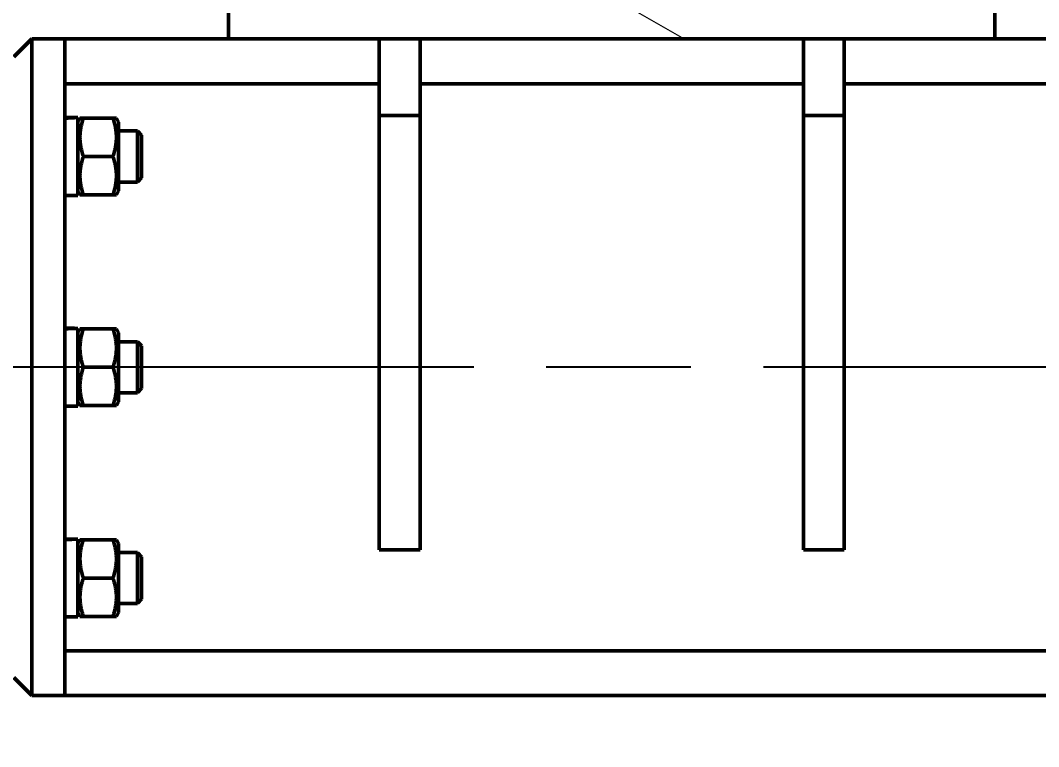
# Model space of a CAD drawing. Header units: millimetres. Extents: x 0 to 25230, y 0 to 17820.
# Drawn here: x 18785.4 to 19084.4, y 6101.8 to 6315 of the extents above; entities that cross this region are included whole.
import ezdxf

# ---------------------------------------------------------------- set-up
doc = ezdxf.new("R2010")
doc.units = ezdxf.units.MM
doc.header["$LTSCALE"] = 30
doc.linetypes.add('CHAIN', pattern=[0.7087, 0.4724, -0.0591, 0.1181, -0.0591])
for name, color, linetype, lineweight in [('Видимый контур (ГОСТ)', 7, 'Continuous', 50), ('Осевая линия (ГОСТ)', 7, 'Continuous', 25), ('Размер (ГОСТ)', 7, 'Continuous', 25), ('Штриховка (ГОСТ)', 7, 'Continuous', 18)]:
    doc.layers.add(name, color=color, linetype=linetype, lineweight=lineweight)
doc.styles.add('Обычный текст (ГОСТ)', font='GOST Common Italic.ttf')
doc.dimstyles.new('Обычный (ГОСТ)', dxfattribs={"dimscale": 30, "dimtxt": 3.5, "dimasz": 3.5, "dimexe": 1, "dimexo": 0, "dimgap": 0.5, "dimtad": 1, "dimrnd": 1e-08, "dimtxsty": 'Обычный текст (ГОСТ)', "dimblk": 'Filled-1', "dimcen": 0.09, "dimdle": 15, "dimclrd": 256, "dimclre": 256, "dimclrt": 256, "dimazin": 2, "dimtfac": 0.714286, "dimtdec": 3, "dimtmove": 0, "dimatfit": 3, "dimfxl": 1, "dimtolj": 1, "dimlwd": 25, "dimlwe": 25, "dimarcsym": 0})

# ---------------------------------------------------------------- blocks, each defined once
blk = doc.blocks.new('Filled-1')
at = {"color": 0}
for p, q in [((0, 0), (-1, 0.1429)), ((-1, 0.1429), (-1, -0.1429)), ((-1, 0), (0, 0)), ((-1, -0.1429), (0, 0))]:
    blk.add_line(p, q, dxfattribs=at)
at = {"color": 0, "flags": 128}
blk.add_lwpolyline([(-1, -0.1429), (0, 0), (-1, 0.1429), (-1, -0.1429)], dxfattribs=at)
at = {"color": 0}
blk.add_solid([(-1, -0.1429), (0, 0), (-1, 0.1429), (-1, -0.1429)], dxfattribs=at)
blk = doc.blocks.new('*D32')
at = {"layer": 'Defpoints', "color": 0, "linetype": 'Continuous', "transparency": 16777216}
for p in [(19909.68, 6116.82), (19909.68, 6116.82), (18731.04, 3159.57)]:
    blk.add_point(p, dxfattribs=at)
at = {"layer": 'Размер (ГОСТ)', "linetype": 'Continuous', "lineweight": 25, "transparency": 16777216}
for p, q in [((19909.68, 3264.57), (19909.68, 6011.82)), ((18731.04, 3159.57), (19939.68, 3159.57))]:
    blk.add_line(p, q, dxfattribs=at)
at = {"layer": 'Размер (ГОСТ)', "linetype": 'Continuous', "lineweight": 25, "transparency": 16777216, "xscale": 105, "yscale": 105, "zscale": 105}
for p, rotation in [((19909.68, 6116.82), 90), ((19909.68, 3159.57), 270)]:
    blk.add_blockref('Filled-1', p, dxfattribs=dict(at, rotation=rotation))
at = {"layer": 'Размер (ГОСТ)', "linetype": 'Continuous', "lineweight": 25, "transparency": 16777216, "insert": (19789.68, 4481.37), "char_height": 105, "attachment_point": 1, "rotation": 90, "style": 'Обычный текст (ГОСТ)'}
blk.add_mtext('\\A1;3943', dxfattribs=at)

msp = doc.modelspace()

# ---------------------------------------------------------------- hatches: boundary and pattern name
at = {"layer": 'Штриховка (ГОСТ)'}
h = msp.add_hatch(dxfattribs=at)
h.set_pattern_fill('ANSI31', color=256, scale=762, angle=105.000246, style=0)
h.set_pattern_definition([(150.00025, (0, 0), (-47.62465, -82.48912), [])])
h.paths.add_polyline_path([(19071.5445, 6309.5684), (19071.5445, 6324.5684), (19056.5445, 6324.5684), (19004.0445, 6324.5684), (18914.0445, 6324.5684), (18861.5445, 6324.5684), (18846.5445, 6324.5684), (18846.5445, 6309.5684)])

# ---------------------------------------------------------------- linework, layer by layer
at = {"layer": 'Видимый контур (ГОСТ)'}
for p, q in [((18846.5445, 6324.5684), (18846.5445, 6309.5684)), ((19071.5445, 6309.5684), (19071.5445, 6324.5684)), ((18783.5445, 6304.3184), (18788.7945, 6309.5684)), ((18788.7945, 6116.8184), (18788.7945, 6309.5684)), ((18788.7945, 6309.5684), (18798.5445, 6309.5684)), ((18798.5445, 6309.5684), (18798.5445, 6116.8184)), ((18846.5445, 6309.5684), (18798.5445, 6309.5684)), ((18798.5445, 6296.4434), (18798.5445, 6309.5684)), ((18846.5445, 6309.5684), (19071.5445, 6309.5684)), ((18890.7945, 6287.0684), (18890.7945, 6309.5684)), ((18902.7945, 6287.0684), (18902.7945, 6309.5684)), ((19015.2945, 6287.0684), (19015.2945, 6309.5684)), ((19027.2945, 6287.0684), (19027.2945, 6309.5684)), ((20289.5445, 6309.5684), (19071.5445, 6309.5684)), ((18890.7945, 6296.4434), (18798.5445, 6296.4434)), ((19015.2945, 6296.4434), (18902.7945, 6296.4434)), ((23448.5445, 6296.4434), (19027.2945, 6296.4434)), ((18800.2339, 6286.5059), (18798.5445, 6286.5059)), ((18802.2945, 6263.6309), (18802.2945, 6286.4813)), ((18802.2945, 6285.1934), (18802.944, 6286.3184)), ((18802.944, 6286.3184), (18803.9488, 6286.3184)), ((18812.6402, 6286.3184), (18803.9488, 6286.3184)), ((18812.6402, 6286.3184), (18813.645, 6286.3184)), ((18814.2945, 6285.1934), (18813.645, 6286.3184)), ((18902.7945, 6287.0684), (18890.7945, 6287.0684)), ((18890.7945, 6159.5684), (18890.7945, 6287.0684)), ((18902.7945, 6159.5684), (18902.7945, 6287.0684)), ((19027.2945, 6287.0684), (19015.2945, 6287.0684)), ((19015.2945, 6159.5684), (19015.2945, 6287.0684)), ((19027.2945, 6159.5684), (19027.2945, 6287.0684)), ((18814.2945, 6264.9434), (18814.2945, 6285.1934)), ((18814.2945, 6282.5684), (18819.7945, 6282.5684)), ((18819.7945, 6267.5684), (18819.7945, 6282.5684)), ((18821.0445, 6281.3184), (18819.7945, 6282.5684)), ((18821.0445, 6281.3184), (18821.0445, 6268.8184)), ((18812.6402, 6275.0684), (18803.9488, 6275.0684)), ((18821.0445, 6268.8184), (18819.7945, 6267.5684)), ((18814.2945, 6267.5684), (18819.7945, 6267.5684)), ((18802.2945, 6263.6309), (18798.5445, 6263.6309)), ((18802.2945, 6264.9434), (18802.944, 6263.8184)), ((18803.9488, 6263.8184), (18802.944, 6263.8184)), ((18812.6402, 6263.8184), (18803.9488, 6263.8184)), ((18813.645, 6263.8184), (18812.6402, 6263.8184)), ((18814.2945, 6264.9434), (18813.645, 6263.8184)), ((18800.2339, 6224.6309), (18798.5445, 6224.6309)), ((18802.2945, 6201.7559), (18802.2945, 6224.6063)), ((18802.2945, 6223.3184), (18802.944, 6224.4434)), ((18802.944, 6224.4434), (18803.9488, 6224.4434)), ((18812.6402, 6224.4434), (18803.9488, 6224.4434)), ((18812.6402, 6224.4434), (18813.645, 6224.4434)), ((18814.2945, 6223.3184), (18813.645, 6224.4434)), ((18814.2945, 6203.0684), (18814.2945, 6223.3184)), ((18814.2945, 6220.6934), (18819.7945, 6220.6934)), ((18819.7945, 6205.6934), (18819.7945, 6220.6934)), ((18821.0445, 6219.4434), (18819.7945, 6220.6934)), ((18821.0445, 6219.4434), (18821.0445, 6206.9434)), ((18812.6402, 6213.1934), (18803.9488, 6213.1934)), ((18814.2945, 6205.6934), (18819.7945, 6205.6934)), ((18821.0445, 6206.9434), (18819.7945, 6205.6934)), ((18802.2945, 6203.0684), (18802.944, 6201.9434)), ((18814.2945, 6203.0684), (18813.645, 6201.9434)), ((18802.2945, 6201.7559), (18798.5445, 6201.7559)), ((18803.9488, 6201.9434), (18802.944, 6201.9434)), ((18812.6402, 6201.9434), (18803.9488, 6201.9434)), ((18813.645, 6201.9434), (18812.6402, 6201.9434)), ((18800.2339, 6162.7559), (18798.5445, 6162.7559)), ((18802.2945, 6139.8809), (18802.2945, 6162.7313)), ((18802.2945, 6161.4434), (18802.944, 6162.5684)), ((18802.944, 6162.5684), (18803.9488, 6162.5684)), ((18812.6402, 6162.5684), (18803.9488, 6162.5684)), ((18812.6402, 6162.5684), (18813.645, 6162.5684)), ((18814.2945, 6161.4434), (18813.645, 6162.5684)), ((18814.2945, 6141.1934), (18814.2945, 6161.4434)), ((18814.2945, 6158.8184), (18819.7945, 6158.8184)), ((18819.7945, 6143.8184), (18819.7945, 6158.8184)), ((18821.0445, 6157.5684), (18819.7945, 6158.8184)), ((18821.0445, 6157.5684), (18821.0445, 6145.0684)), ((18902.7945, 6159.5684), (18890.7945, 6159.5684)), ((19027.2945, 6159.5684), (19015.2945, 6159.5684)), ((18812.6402, 6151.3184), (18803.9488, 6151.3184)), ((18814.2945, 6143.8184), (18819.7945, 6143.8184)), ((18821.0445, 6145.0684), (18819.7945, 6143.8184)), ((18802.2945, 6139.8809), (18798.5445, 6139.8809)), ((18802.2945, 6141.1934), (18802.944, 6140.0684)), ((18803.9488, 6140.0684), (18802.944, 6140.0684)), ((18812.6402, 6140.0684), (18803.9488, 6140.0684)), ((18813.645, 6140.0684), (18812.6402, 6140.0684)), ((18814.2945, 6141.1934), (18813.645, 6140.0684)), ((23688.5445, 6129.9434), (18798.5445, 6129.9434)), ((18798.5445, 6116.8184), (18798.5445, 6129.9434)), ((18783.5445, 6122.0684), (18788.7945, 6116.8184)), ((18788.7945, 6116.8184), (18798.5445, 6116.8184)), ((23688.5445, 6116.8184), (18798.5445, 6116.8184))]:
    msp.add_line(p, q, dxfattribs=at)
for centre, start_param, end_param in [((18800.2339, 6275.0684), 1.50517547, 1.62458299), ((18804.3551, 6275.0684), 1.63641718, 1.75677485), ((18800.2339, 6213.1934), 1.50517547, 1.62458299), ((18804.3551, 6213.1934), 1.63641718, 1.75677485), ((18800.2339, 6151.3184), 1.50517547, 1.62458299), ((18804.3551, 6151.3184), 1.63641718, 1.75677485)]:
    msp.add_ellipse(centre, major_axis=(31.4243, 0), ratio=0.36397023, start_param=start_param, end_param=end_param, dxfattribs=at)
for points in [[(18803.9488, 6286.3184), (18802.0738, 6280.6934), (18803.9488, 6275.0684)], [(18812.6402, 6275.0684), (18814.5152, 6280.6934), (18812.6402, 6286.3184)], [(18803.9488, 6275.0684), (18802.0738, 6269.4434), (18803.9488, 6263.8184)], [(18812.6402, 6263.8184), (18814.5152, 6269.4434), (18812.6402, 6275.0684)], [(18803.9488, 6224.4434), (18802.0738, 6218.8184), (18803.9488, 6213.1934)], [(18812.6402, 6213.1934), (18814.5152, 6218.8184), (18812.6402, 6224.4434)], [(18803.9488, 6213.1934), (18802.0738, 6207.5684), (18803.9488, 6201.9434)], [(18812.6402, 6201.9434), (18814.5152, 6207.5684), (18812.6402, 6213.1934)], [(18803.9488, 6162.5684), (18802.0738, 6156.9434), (18803.9488, 6151.3184)], [(18812.6402, 6151.3184), (18814.5152, 6156.9434), (18812.6402, 6162.5684)], [(18803.9488, 6151.3184), (18802.0738, 6145.6934), (18803.9488, 6140.0684)], [(18812.6402, 6140.0684), (18814.5152, 6145.6934), (18812.6402, 6151.3184)]]:
    msp.add_rational_spline(points, [1, 1.15470053838, 1], degree=2, dxfattribs=at)
at = {"layer": 'Осевая линия (ГОСТ)', "linetype": 'CHAIN', "ltscale": 11.993792}
msp.add_line((23763.5445, 6213.1934), (18723.5445, 6213.1934), dxfattribs=at)

# ---------------------------------------------------------------- dimensions: what is measured, and where the dimension line sits
at = {"layer": 'Размер (ГОСТ)', "linetype": 'Continuous', "lineweight": 25}
dim = msp.add_linear_dim(base=(19909.6808, 6116.8184), p1=(18731.0445, 3159.5684), p2=(19909.6808, 6116.8184), angle=270, dimstyle='Обычный (ГОСТ)', override={"dimgap": 0.5, "dimdec": 2, "dimlfac": 1.333333, "dimse2": 1, "dimtol": 0, "dimlim": 0, "dimtp": 0, "dimtm": 0, "dimtdec": 3, "dimtofl": 0, "dimatfit": 1}, dxfattribs=at)
dim.commit()
dim.dimension.update_dxf_attribs({"geometry": '*D32', "text_midpoint": (19909.6808, 4638.1934), "dimtype": 160})

doc.saveas('drawing.dxf')
